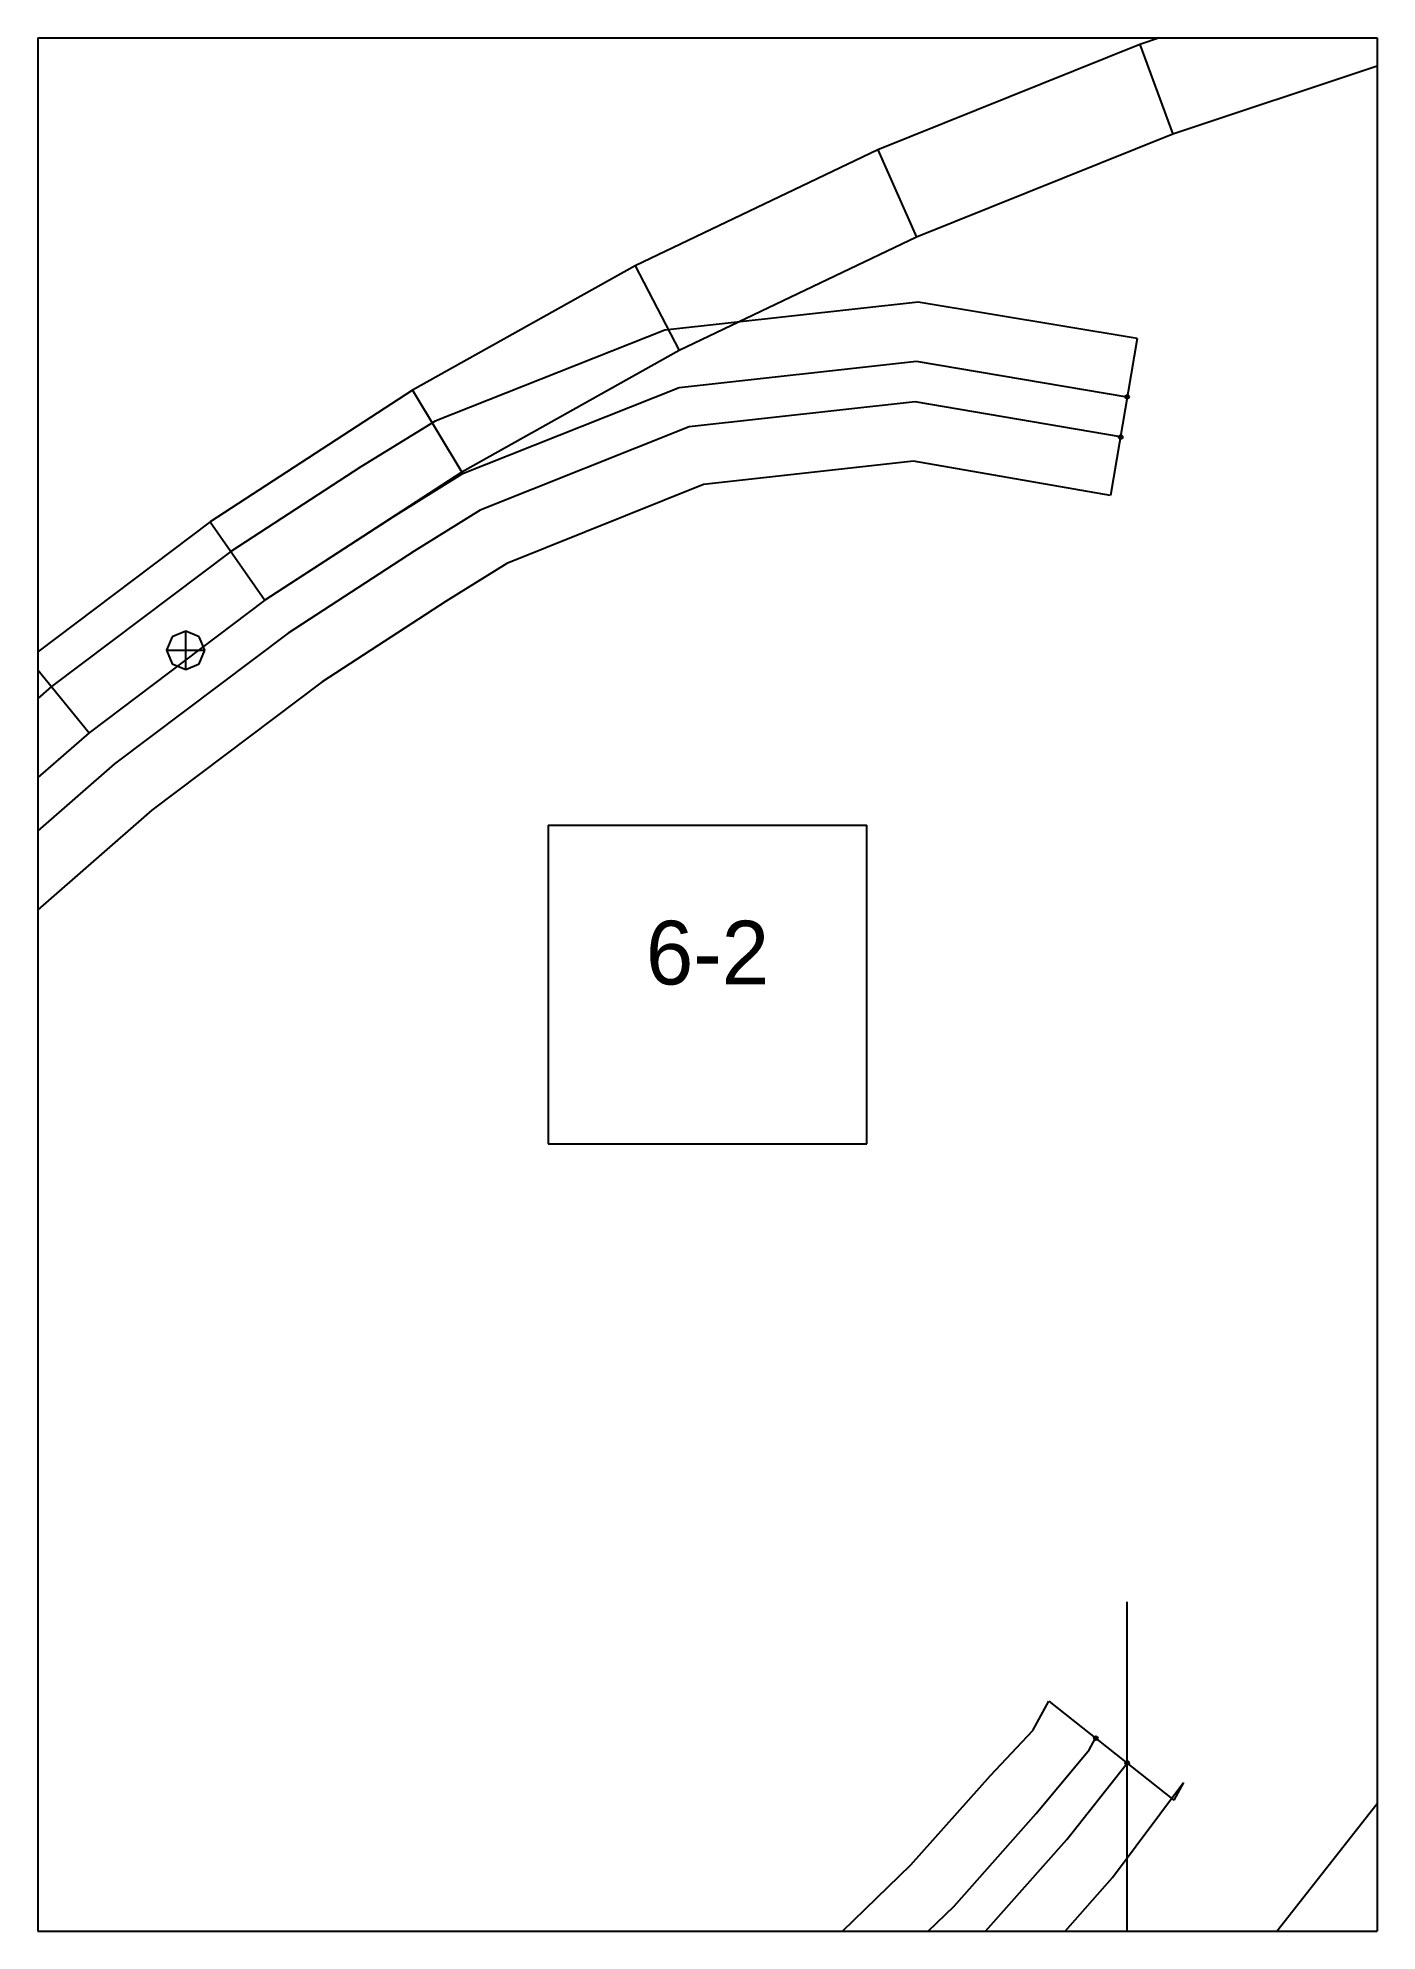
# Paper-space layout 'Plan 6-2' of a CAD drawing. Header units: metres, sheet in millimetres. Extents: x 0 to 210, y 0 to 297.
# The model-space entities are those that its viewports show. They can reach past a viewport. Long polylines and large blocks are cut down to what shows.
import ezdxf
from ezdxf.enums import TextEntityAlignment as Align

# ---------------------------------------------------------------- set-up
doc = ezdxf.new("R2010")
doc.units = ezdxf.units.M
for name, color, linetype in [('default', 7, 'Continuous'), ('mcircles', 7, 'Continuous'), ('TEXTLAYER', 7, 'Continuous'), ('VIEWPORTS', 7, 'Continuous')]:
    doc.layers.add(name, color=color, linetype=linetype)

msp = doc.modelspace()

# ---------------------------------------------------------------- linework, layer by layer
at = {"color": 9}
for p, q in [((210, -1188), (210, -1485)), ((210, -1188), (210, -1485)), ((420, -1188), (420, -1485)), ((420, -1188), (420, -1485)), ((0, -1485), (210, -1485)), ((0, -1485), (210, -1485)), ((210, -1485), (420, -1485)), ((210, -1485), (210, -1782)), ((210, -1485), (420, -1485)), ((210, -1485), (210, -1782)), ((420, -1485), (630, -1485)), ((420, -1485), (420, -1782)), ((420, -1485), (630, -1485)), ((420, -1485), (420, -1782)), ((290, -1608.5), (340, -1608.5)), ((290, -1608.5), (290, -1658.5)), ((340, -1658.5), (340, -1608.5)), ((290, -1658.5), (340, -1658.5)), ((0, -1782), (210, -1782)), ((0, -1782), (210, -1782)), ((210, -1782), (420, -1782)), ((210, -1782), (210, -2079)), ((210, -1782), (420, -1782)), ((210, -1782), (210, -2079)), ((420, -1782), (630, -1782)), ((420, -1782), (420, -2079)), ((420, -1782), (630, -1782)), ((420, -1782), (420, -2079))]:
    msp.add_line(p, q, dxfattribs=at)
at = {"layer": 'default', "color": 7, "linetype": 'Continuous'}
for p, q in [((426.78, -1471.37), (382.79, -1486.02)), ((382.79, -1486.02), (341.73, -1502.54)), ((382.79, -1486.02), (387.97, -1500.1)), ((431.08, -1485.74), (387.97, -1500.1)), ((380.8, -1811.94), (628.72, -1495.79)), ((341.73, -1502.54), (303.68, -1520.74)), ((341.73, -1502.54), (347.76, -1516.27)), ((387.97, -1500.1), (347.76, -1516.27)), ((347.76, -1516.27), (310.58, -1534.05)), ((303.68, -1520.74), (268.74, -1540.28)), ((303.68, -1520.74), (310.58, -1534.05)), ((348.03, -1526.44), (308.32, -1530.83)), ((382.36, -1532.14), (348.03, -1526.44)), ((308.32, -1530.83), (272.29, -1545.11)), ((382.36, -1532.14), (378.2, -1556.8)), ((310.58, -1534.05), (276.5, -1553.12)), ((347.76, -1535.79), (310.58, -1539.9)), ((380.8, -1541.36), (347.76, -1535.79)), ((268.74, -1540.28), (237, -1560.92)), ((268.74, -1540.28), (276.5, -1553.12)), ((310.58, -1539.9), (276.5, -1553.46)), ((347.58, -1542.09), (312.11, -1546.01)), ((379.75, -1547.58), (347.58, -1542.09)), ((272.29, -1545.11), (260.64, -1552.28)), ((312.11, -1546.01), (279.33, -1559.09)), ((260.64, -1552.28), (240.24, -1565.55)), ((276.5, -1553.12), (245.61, -1573.21)), ((347.32, -1551.43), (314.37, -1555.08)), ((378.2, -1556.8), (347.32, -1551.43)), ((276.5, -1553.46), (265.65, -1560.18)), ((314.37, -1555.08), (283.53, -1567.44)), ((279.33, -1559.09), (269.02, -1565.5)), ((237, -1560.92), (208.57, -1582.37)), ((237, -1560.92), (245.61, -1573.21)), ((265.65, -1560.18), (245.61, -1573.21)), ((240.24, -1565.55), (212.13, -1586.75)), ((269.02, -1565.5), (249.23, -1578.37)), ((283.53, -1567.44), (274.03, -1573.39)), ((245.61, -1573.21), (218.02, -1594.01)), ((245.61, -1573.21), (218.02, -1594.01)), ((274.03, -1573.39), (254.59, -1586.02)), ((249.23, -1578.37), (222, -1598.9)), ((231.07, -1578.95), (230.19, -1581.07)), ((233.19, -1578.07), (231.07, -1578.95)), ((235.31, -1578.95), (233.19, -1578.07)), ((233.19, -1584.07), (233.19, -1578.07)), ((236.19, -1581.07), (235.31, -1578.95)), ((208.57, -1582.37), (183.55, -1604.24)), ((208.57, -1582.37), (218.02, -1594.01)), ((230.19, -1581.07), (231.07, -1583.19)), ((230.19, -1581.07), (236.19, -1581.07)), ((235.31, -1583.19), (236.19, -1581.07)), ((231.07, -1583.19), (233.19, -1584.07)), ((233.19, -1584.07), (235.31, -1583.19)), ((212.13, -1586.75), (187.42, -1608.35)), ((254.59, -1586.02), (227.89, -1606.16)), ((218.02, -1594.01), (193.84, -1615.15)), ((218.02, -1594.01), (193.84, -1615.15)), ((222, -1598.9), (198.16, -1619.73)), ((227.89, -1606.16), (204.58, -1626.53)), ((380.8, -1811.94), (380.8, -1730.33)), ((366.01, -1750.51), (368.51, -1745.95)), ((368.51, -1745.95), (388.14, -1761.43)), ((359.36, -1757.58), (366.01, -1750.51)), ((374.85, -1753.58), (375.85, -1751.74)), ((366.53, -1763.57), (374.85, -1753.58)), ((346.9, -1771.62), (359.36, -1757.58)), ((371.36, -1767.62), (380.8, -1755.64)), ((380.8, -1755.64), (380.8, -1755.64)), ((378.53, -1773.61), (389.63, -1758.7)), ((389.63, -1758.7), (388.14, -1761.43)), ((353.66, -1778.09), (366.53, -1763.57)), ((358.2, -1782.45), (371.36, -1767.62)), ((334.66, -1783.46), (346.9, -1771.62)), ((364.96, -1788.92), (378.53, -1773.61)), ((340.87, -1790.45), (353.66, -1778.09)), ((323.35, -1792.67), (334.66, -1783.46)), ((345.05, -1795.16), (358.2, -1782.45))]:
    msp.add_line(p, q, dxfattribs=at)
at = {"layer": 'mcircles', "color": 7, "linetype": 'Continuous'}
for centre in [(380.8, -1541.32), (379.8, -1547.62), (375.9, -1751.72), (380.8, -1755.62)]:
    msp.add_circle(centre, 0.3, dxfattribs=at)

# ---------------------------------------------------------------- texts
at = {"layer": 'TEXTLAYER', "color": 1}
msp.add_text('6-2', height=10, dxfattribs=at).set_placement((315, -1633.5), align=Align.CENTER)

psp = doc.layouts.new('Plan 6-2')

# ---------------------------------------------------------------- viewports
at = {"layer": 'VIEWPORTS'}
psp.add_viewport(center=(105, 148.5), size=(210, 297), view_center_point=(315, -1633.5), view_height=297, dxfattribs=at)

doc.saveas('drawing.dxf')
